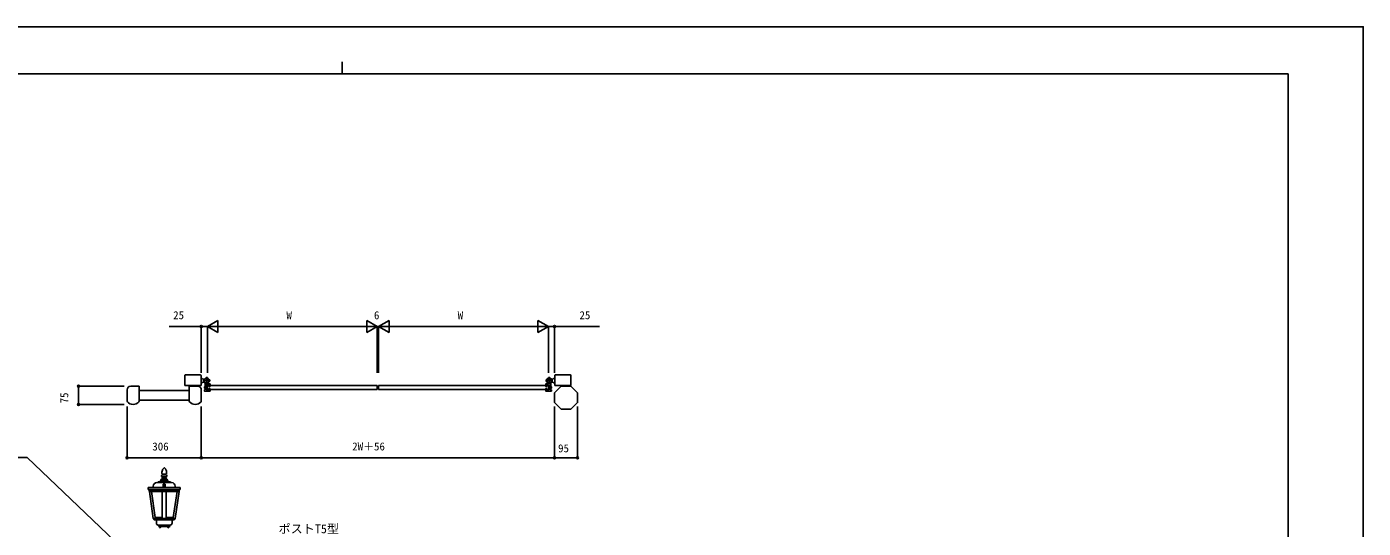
# Model space of a CAD drawing. Units: millimetres, scale not verified. Extents: x -4205 to 4205, y -2970 to 2970.
# Drawn here: x -1305 to 4205, y 901 to 2970 of the extents above; entities that cross this region are included whole.
import ezdxf
from ezdxf.enums import TextEntityAlignment as Align

# ---------------------------------------------------------------- set-up
doc = ezdxf.new("R2010")
doc.units = ezdxf.units.MM
doc.header["$LTSCALE"] = 20
for name, color, linetype in [('0-2_YKK_A1', 4, 'Continuous'), ('0-3_YKK_D', 6, 'Continuous'), ('0-4_YKK_ZWAK', 7, 'Continuous')]:
    doc.layers.add(name, color=color, linetype=linetype)
doc.styles.add('ＭＳ ゴシック', font='')
doc.styles.get('ＭＳ ゴシック').set_extended_font_data('MS Gothic')

msp = doc.modelspace()

# ---------------------------------------------------------------- linework, layer by layer
at = {"layer": '0-2_YKK_A1'}
for p, q in [((-652.94, 1531.41), (-652.94, 1489.91)), ((-652.94, 1489.91), (-585.94, 1489.91)), ((-650.94, 1533.41), (-587.94, 1533.41)), ((-585.94, 1522.41), (-585.94, 1531.41)), ((-585.94, 1522.41), (-585.94, 1489.91)), ((-580.94, 1501.41), (-585.94, 1501.41)), ((-578.44, 1515.91), (-572.75, 1515.91)), ((-547.44, 1509.91), (-578.44, 1509.91)), ((-572.75, 1503.91), (-576.4, 1503.91)), ((-569.44, 1498.09), (-569.44, 1481.87)), ((-562.94, 1525.41), (-562.94, 1494.41)), ((-562.44, 1471.71), (-562.44, 1491.11)), ((-562.14, 1491.41), (-553.74, 1491.41)), ((-553.92, 1489.91), (-559.94, 1489.91)), ((-559.94, 1472.91), (-559.94, 1489.91)), ((-549.44, 1496.41), (-555.87, 1496.41)), ((-553.92, 1489.91), (-553.44, 1489.91)), ((-553.44, 1486.91), (-553.44, 1491.11)), ((-548.44, 1495.41), (-548.44, 1486.91)), ((-548.44, 1489.91), (140.06, 1489.91)), ((-500.74, 1489.91), (-505.92, 1489.91)), ((121.32, 1489.91), (112.34, 1489.91)), ((136.31, 1489.91), (137.06, 1489.91)), ((140.06, 1472.91), (140.06, 1489.91)), ((146.06, 1472.91), (146.06, 1489.91)), ((834.57, 1489.91), (146.06, 1489.91)), ((149.82, 1489.91), (149.06, 1489.91)), ((164.81, 1489.91), (173.79, 1489.91)), ((786.87, 1489.91), (792.05, 1489.91)), ((864.57, 1509.91), (833.57, 1509.91)), ((834.57, 1495.41), (834.57, 1486.91)), ((835.57, 1496.41), (842, 1496.41)), ((839.57, 1486.91), (839.57, 1491.11)), ((840.05, 1489.91), (839.57, 1489.91)), ((848.27, 1491.41), (839.87, 1491.41)), ((840.05, 1489.91), (846.07, 1489.91)), ((846.07, 1472.91), (846.07, 1489.91)), ((848.57, 1471.71), (848.57, 1491.11)), ((849.07, 1525.41), (849.07, 1494.41)), ((855.57, 1498.09), (855.57, 1481.87)), ((864.42, 1515.91), (858.73, 1515.91)), ((858.88, 1503.91), (862.53, 1503.91)), ((866.92, 1501.41), (871.92, 1501.41)), ((871.92, 1522.41), (871.92, 1531.41)), ((871.92, 1522.41), (871.92, 1489.91)), ((936.92, 1533.41), (873.92, 1533.41)), ((936.92, 1489.91), (873.92, 1489.91)), ((938.92, 1531.41), (938.92, 1489.91)), ((-891.14, 1471.91), (-891.14, 1426.3)), ((-842.14, 1486.91), (-876.14, 1486.91)), ((-841.14, 1426.3), (-841.14, 1485.91)), ((-840.54, 1469.41), (-840.54, 1429.41)), ((-840.54, 1469.41), (-635.54, 1469.41)), ((-635.54, 1429.41), (-635.54, 1469.41)), ((-634.94, 1485.91), (-634.94, 1426.3)), ((-599.94, 1486.91), (-633.94, 1486.91)), ((-584.94, 1471.91), (-584.94, 1426.3)), ((-559.53, 1481.41), (-573.71, 1481.41)), ((-572.44, 1467.41), (-572.44, 1471.11)), ((-570.94, 1485.41), (-572.14, 1484.21)), ((-572.14, 1484.21), (-572.14, 1478.61)), ((-570.94, 1477.41), (-572.14, 1478.61)), ((-569.74, 1471.41), (-572.14, 1471.41)), ((-571.62, 1484.73), (-569.44, 1484.73)), ((-571.62, 1478.09), (-569.44, 1478.09)), ((-549.44, 1466.41), (-571.44, 1466.41)), ((-570.94, 1477.41), (-570.94, 1485.41)), ((-569.44, 1485.41), (-570.94, 1485.41)), ((-570.94, 1477.41), (-569.44, 1477.41)), ((-569.44, 1480.96), (-569.44, 1471.71)), ((-561.34, 1485.41), (-562.44, 1485.41)), ((-562.44, 1484.73), (-560.66, 1484.73)), ((-562.44, 1478.09), (-560.66, 1478.09)), ((-562.44, 1477.41), (-561.34, 1477.41)), ((-562.14, 1471.41), (-553.74, 1471.41)), ((-561.34, 1477.41), (-560.14, 1478.61)), ((-559.94, 1472.92), (-553.74, 1472.92)), ((-553.74, 1472.91), (-553.44, 1472.91)), ((-553.44, 1475.91), (-553.44, 1471.71)), ((-552.44, 1485.91), (-549.44, 1485.91)), ((-552.44, 1476.91), (-549.44, 1476.91)), ((-548.44, 1475.91), (-548.44, 1467.41)), ((-548.44, 1472.91), (140.06, 1472.91)), ((-505.92, 1472.92), (-500.74, 1472.92)), ((113.5, 1472.91), (121.32, 1472.91)), ((136.31, 1472.91), (137.06, 1472.91)), ((834.57, 1472.91), (146.06, 1472.91)), ((149.82, 1472.91), (149.06, 1472.91)), ((172.63, 1472.91), (164.81, 1472.91)), ((792.05, 1472.92), (786.87, 1472.92)), ((834.57, 1475.91), (834.57, 1467.41)), ((838.57, 1485.91), (835.57, 1485.91)), ((838.57, 1476.91), (835.57, 1476.91)), ((835.57, 1466.41), (857.57, 1466.41)), ((839.57, 1475.91), (839.57, 1471.71)), ((839.87, 1472.91), (839.57, 1472.91)), ((846.07, 1472.92), (839.87, 1472.92)), ((848.27, 1471.41), (839.87, 1471.41)), ((845.66, 1481.41), (859.84, 1481.41)), ((847.47, 1477.41), (846.27, 1478.61)), ((848.57, 1484.73), (846.79, 1484.73)), ((848.57, 1478.09), (846.79, 1478.09)), ((847.47, 1485.41), (848.57, 1485.41)), ((848.57, 1477.41), (847.47, 1477.41)), ((855.57, 1485.41), (857.07, 1485.41)), ((857.75, 1484.73), (855.57, 1484.73)), ((855.57, 1480.96), (855.57, 1471.71)), ((857.75, 1478.09), (855.57, 1478.09)), ((857.07, 1477.41), (855.57, 1477.41)), ((855.87, 1471.41), (858.27, 1471.41)), ((857.07, 1477.41), (857.07, 1485.41)), ((857.07, 1485.41), (858.27, 1484.21)), ((857.07, 1477.41), (858.27, 1478.61)), ((858.27, 1484.21), (858.27, 1478.61)), ((858.57, 1467.41), (858.57, 1471.11)), ((871.07, 1458.68), (871.07, 1420.15)), ((898.6, 1486.62), (871.36, 1459.38)), ((899.31, 1486.91), (937.83, 1486.91)), ((965.78, 1459.38), (938.54, 1486.62)), ((966.07, 1420.15), (966.07, 1458.68)), ((-635.54, 1429.41), (-840.54, 1429.41)), ((871.36, 1419.45), (898.6, 1392.21)), ((899.31, 1391.91), (937.83, 1391.91)), ((938.54, 1392.21), (965.78, 1419.45)), ((-750.44, 1102.82), (-751.69, 1099.32)), ((-725.44, 1102.82), (-750.44, 1102.82)), ((-749.19, 1102.82), (-749.19, 1104.32)), ((-726.69, 1104.32), (-749.19, 1104.32)), ((-747.94, 1128.86), (-747.94, 1129.9)), ((-747.83, 1132.04), (-747.84, 1131.89)), ((-747.71, 1127.66), (-747.8, 1127.95)), ((-746.44, 1112.55), (-746.44, 1110.32)), ((-729.44, 1112.55), (-746.44, 1112.55)), ((-729.44, 1110.32), (-746.44, 1110.32)), ((-745.15, 1141.55), (-745.67, 1140.31)), ((-745.47, 1124.87), (-745.59, 1124.94)), ((-744.44, 1108.82), (-744.44, 1105.82)), ((-743.83, 1124.21), (-744.03, 1124.26)), ((-743.53, 1144.66), (-743.98, 1143.9)), ((-731.94, 1121.82), (-743.94, 1121.82)), ((-743.69, 1122.32), (-743.69, 1123.79)), ((-743, 1124.12), (-743.23, 1124.13)), ((-732.89, 1124.12), (-743, 1124.12)), ((-742.6, 1145.98), (-741.27, 1147.59)), ((-737.94, 1150.82), (-738.81, 1150.09)), ((-737.94, 1150.82), (-738.81, 1150.09)), ((-737.94, 1150.82), (-737.07, 1150.09)), ((-737.94, 1150.82), (-737.08, 1150.09)), ((-733.28, 1145.98), (-734.62, 1147.59)), ((-732.89, 1124.12), (-732.65, 1124.13)), ((-732.36, 1144.66), (-731.91, 1143.9)), ((-732.19, 1122.32), (-732.19, 1123.79)), ((-732.06, 1124.21), (-731.86, 1124.26)), ((-731.44, 1108.82), (-731.44, 1105.82)), ((-730.74, 1141.55), (-730.22, 1140.31)), ((-730.42, 1124.87), (-730.3, 1124.94)), ((-729.44, 1112.55), (-729.44, 1110.32)), ((-728.18, 1127.66), (-728.09, 1127.95)), ((-728.06, 1132.04), (-728.04, 1131.89)), ((-727.94, 1128.86), (-727.94, 1129.9)), ((-726.69, 1102.82), (-726.69, 1104.32)), ((-725.44, 1102.82), (-724.19, 1099.32)), ((-803.94, 1068.82), (-783.44, 1069.32)), ((-803.94, 1061.32), (-803.94, 1068.82)), ((-671.94, 1061.32), (-803.94, 1061.32)), ((-674.06, 1068.82), (-801.83, 1068.82)), ((-800.19, 1053.87), (-800.94, 1061.32)), ((-799.16, 1052.87), (-800.19, 1053.87)), ((-675.69, 1053.87), (-800.19, 1053.87)), ((-783.19, 941.37), (-799.16, 1052.87)), ((-676.73, 1052.87), (-799.16, 1052.87)), ((-790.78, 1052.87), (-775.38, 945.36)), ((-783.44, 1069.32), (-783.44, 1074.32)), ((-707.44, 1089.32), (-768.44, 1089.32)), ((-763.44, 1092.32), (-763.44, 1089.32)), ((-712.44, 1092.32), (-763.44, 1092.32)), ((-752.94, 1098.32), (-752.94, 1096.32)), ((-722.94, 1098.32), (-752.94, 1098.32)), ((-751.95, 1099.34), (-751.95, 1098.34)), ((-723.94, 1099.34), (-751.95, 1099.34)), ((-741.99, 1070.82), (-737.94, 1070.82)), ((-741.94, 1070.82), (-741.94, 1082.12)), ((-737.94, 1082.12), (-741.94, 1082.12)), ((-741.94, 1070.82), (-737.94, 1070.82)), ((-741.94, 1070.82), (-737.94, 1070.82)), ((-741.94, 1068.82), (-741.94, 1070.82)), ((-741.24, 1082.82), (-738.44, 1082.82)), ((-740.94, 1082.12), (-740.94, 1070.82)), ((-739.94, 1082.12), (-739.94, 1070.82)), ((-739.43, 1060.82), (-739.93, 1061.32)), ((-736.46, 1060.82), (-739.43, 1060.82)), ((-738.94, 1082.12), (-738.94, 1070.82)), ((-738.44, 1082.12), (-738.44, 1082.82)), ((-737.94, 1082.12), (-737.94, 1070.82)), ((-737.94, 1082.12), (-737.94, 1070.82)), ((-737.94, 1082.12), (-733.94, 1082.12)), ((-733.94, 1070.82), (-737.94, 1070.82)), ((-733.9, 1070.82), (-737.94, 1070.82)), ((-733.94, 1070.82), (-737.94, 1070.82)), ((-734.64, 1082.82), (-737.44, 1082.82)), ((-737.44, 1082.12), (-737.44, 1082.82)), ((-736.94, 1082.12), (-736.94, 1070.82)), ((-736.46, 1060.82), (-735.96, 1061.32)), ((-735.94, 1082.12), (-735.94, 1070.82)), ((-734.94, 1082.12), (-734.94, 1070.82)), ((-733.94, 1070.82), (-733.94, 1082.12)), ((-733.94, 1068.82), (-733.94, 1070.82)), ((-729.28, 1052.87), (-729.28, 945.36)), ((-723.94, 1099.34), (-723.94, 1098.34)), ((-722.94, 1098.32), (-722.94, 1096.32)), ((-712.44, 1092.32), (-712.44, 1089.32)), ((-685.11, 1052.87), (-700.51, 945.36)), ((-692.69, 941.37), (-676.73, 1052.87)), ((-692.44, 1069.32), (-692.44, 1074.32)), ((-671.94, 1068.82), (-692.44, 1069.32)), ((-676.73, 1052.87), (-675.69, 1053.87)), ((-675.69, 1053.87), (-674.95, 1061.32)), ((-671.94, 1061.32), (-671.94, 1068.82)), ((-692.69, 941.37), (-783.19, 941.37)), ((-778.94, 936.37), (-782.44, 941.37)), ((-729.28, 945.36), (-700.51, 945.36)), ((-696.94, 936.37), (-693.44, 941.37)), ((-696.94, 936.37), (-778.94, 936.37)), ((-770.44, 921.87), (-770.44, 936.37)), ((-713.44, 913.87), (-762.44, 913.87)), ((-760.44, 913.87), (-760.44, 908.78)), ((-715.44, 908.87), (-760.44, 908.87)), ((-715.44, 913.87), (-715.44, 908.78)), ((-705.44, 921.87), (-705.44, 936.37))]:
    msp.add_line(p, q, dxfattribs=at)
for points in [[(-578.44, 1515.91), (-580.94, 1518.41), (-585.94, 1518.41)], [(-580.94, 1501.41), (-578.44, 1503.91), (-572.75, 1503.91)], [(866.92, 1501.41), (864.42, 1503.91), (858.88, 1503.91)], [(864.42, 1515.91), (866.92, 1518.41), (871.92, 1518.41)], [(938.92, 1489.91), (937.42, 1489.91), (871.92, 1489.91)], [(-561.34, 1477.41), (-561.34, 1485.41), (-560.14, 1484.21), (-560.14, 1478.61)], [(847.47, 1477.41), (847.47, 1485.41), (846.27, 1484.21), (846.27, 1478.61)], [(-746.6, 1052.87), (-746.6, 945.36), (-775.38, 945.36)]]:
    msp.add_lwpolyline(points, dxfattribs=at)
for centre, radius in [((-562.94, 1509.91), 11.5), ((-562.94, 1509.91), 9.5), ((849.07, 1509.91), 11.5), ((849.07, 1509.91), 9.5)]:
    msp.add_circle(centre, radius, dxfattribs=at)
for centre, radius, start, end in [((-650.94, 1531.41), 2, 90, 180), ((-587.94, 1531.41), 2, 0, 90), ((-574.44, 1498.09), 5, 0, 45.80035), ((-562.14, 1491.11), 0.3, 90, 180), ((-555.87, 1498.41), 2, 121.58351, 270), ((-553.74, 1491.11), 0.3, 0, 90), ((-549.44, 1495.41), 1, 0, 90), ((835.57, 1495.41), 1, 90, 180), ((839.87, 1491.11), 0.3, 90, 180), ((842, 1498.41), 2, 270, 58.41649), ((848.27, 1491.11), 0.3, 0, 90), ((860.57, 1498.09), 5, 134.19965, 180), ((873.92, 1531.41), 2, 90, 180), ((936.92, 1531.41), 2, 0, 90), ((-876.14, 1471.91), 15, 90.00001, 179.99999), ((-842.14, 1485.91), 1, 0.00001, 89.99999), ((-633.94, 1485.91), 1, 90.00001, 179.99999), ((-599.94, 1471.91), 15, 0.00001, 89.99999), ((-572.14, 1471.11), 0.3, 90, 180), ((-571.44, 1467.41), 1, 180, 270), ((-569.74, 1471.71), 0.3, 270, 0), ((-569.24, 1481.87), 0.2, 180, 246.42182), ((-569.24, 1480.96), 0.2, 113.57818, 180), ((-569.44, 1481.41), 0.3, 293.57818, 66.42182), ((-562.14, 1471.71), 0.3, 180, 270), ((-553.74, 1471.71), 0.3, 270, 0), ((-552.44, 1486.91), 1, 180, 270), ((-552.44, 1475.91), 1, 90, 180), ((-549.44, 1486.91), 1, 270, 0), ((-549.44, 1475.91), 1, 0, 90), ((-549.44, 1467.41), 1, 270, 0), ((835.57, 1486.91), 1, 180, 270), ((835.57, 1475.91), 1, 90, 180), ((835.57, 1467.41), 1, 180, 270), ((838.57, 1486.91), 1, 270, 0), ((838.57, 1475.91), 1, 0, 90), ((839.87, 1471.71), 0.3, 180, 270), ((848.27, 1471.71), 0.3, 270, 0), ((855.57, 1481.41), 0.3, 113.57818, 246.42182), ((855.37, 1481.87), 0.2, 293.57818, 0), ((855.37, 1480.96), 0.2, 0, 66.42182), ((855.87, 1471.71), 0.3, 180, 270), ((857.57, 1467.41), 1, 270, 0), ((858.27, 1471.11), 0.3, 0, 90), ((872.07, 1458.68), 1, 135.00003, 180.00002), ((899.31, 1485.91), 1, 90.00001, 135), ((937.83, 1485.91), 1, 44.99996, 89.99995), ((965.07, 1458.68), 1, 359.99998, 44.99997), ((-886.14, 1426.3), 5, 180, 219.71514), ((-866.14, 1442.91), 31, 219.71513, 320.28487), ((-846.14, 1426.3), 5, 320.28486, 0), ((-629.94, 1426.3), 5, 180, 219.71514), ((-609.94, 1442.91), 31, 219.71513, 320.28487), ((-589.94, 1426.3), 5, 320.28486, 0), ((872.07, 1420.15), 1, 179.99998, 224.99997), ((899.31, 1392.91), 1, 225, 269.99999), ((937.83, 1392.91), 1, 270.00001, 315), ((965.07, 1420.15), 1, 315.00003, 0.00002), ((-743.94, 1116.82), 5, 90, 240), ((-727.94, 1129.9), 20, 173.85337, 180), ((-744.94, 1128.86), 3, 180, 197.81889), ((-718.02, 1128.68), 30, 157.19546, 173.85337), ((-742.95, 1129.19), 5, 197.81889, 238.13402), ((-745.94, 1108.82), 1.5, 0, 90), ((-745.94, 1105.82), 1.5, 270, 0), ((-742.83, 1129.11), 5, 238.13402, 256.10881), ((-726.71, 1133.8), 20, 149.66584, 157.19546), ((-744.19, 1122.32), 0.5, 270, 0), ((-744.19, 1123.79), 0.5, 0, 76.10881), ((-743.11, 1127.12), 3, 256.10881, 267.66269), ((-734.9, 1139.61), 10, 140.3965, 149.66584), ((-725.86, 1134.84), 20, 130.35166, 140.3965), ((-750.03, 1134.84), 20, 39.6035, 49.64834), ((-740.99, 1139.61), 10, 30.33416, 39.6035), ((-732.78, 1127.12), 3, 272.33731, 283.89119), ((-731.69, 1123.79), 0.5, 103.89119, 180), ((-731.69, 1122.32), 0.5, 180, 270), ((-731.94, 1116.82), 5, 300, 90), ((-749.17, 1133.8), 20, 22.80454, 30.33416), ((-733.06, 1129.11), 5, 283.89119, 301.86598), ((-729.94, 1108.82), 1.5, 90, 180), ((-729.94, 1105.82), 1.5, 180, 270), ((-732.94, 1129.19), 5, 301.86598, 342.18111), ((-757.87, 1128.68), 30, 6.14663, 22.80454), ((-730.94, 1128.86), 3, 342.18111, 0), ((-747.94, 1129.9), 20, 0, 6.14663), ((-768.44, 1074.32), 15, 90, 180), ((-756.94, 1096.32), 4, 270, 0), ((-741.24, 1082.12), 0.7, 90, 180), ((-734.64, 1082.12), 0.7, 0, 90), ((-718.94, 1096.32), 4, 180, 270), ((-707.44, 1074.32), 15, 0, 90), ((-762.44, 921.87), 8, 180, 270), ((-762.44, 900), 9, 5.57607, 77.17295), ((-713.44, 900), 9, 102.82705, 174.42393), ((-713.44, 921.87), 8, 270, 0)]:
    msp.add_arc(centre, radius, start, end, dxfattribs=at)
at = {"layer": '0-3_YKK_D'}
for p, q in [((-584.94, 1733.41), (-717.75, 1733.41)), ((-584.94, 1542.51), (-584.94, 1734.41)), ((-559.94, 1733.41), (-584.94, 1733.41)), ((-559.94, 1733.41), (-516.64, 1758.41)), ((-559.94, 1542.51), (-559.94, 1734.41)), ((-559.94, 1542.51), (-559.94, 1734.41)), ((-559.94, 1733.41), (-542.94, 1733.41)), ((-559.94, 1733.41), (-516.64, 1708.41)), ((-559.94, 1733.41), (-473.34, 1733.41)), ((-516.64, 1708.41), (-516.64, 1758.41)), ((90.06, 1733.41), (-509.94, 1733.41)), ((140.06, 1733.41), (53.46, 1733.41)), ((140.06, 1733.41), (96.76, 1758.41)), ((96.76, 1758.41), (96.76, 1708.41)), ((140.06, 1733.41), (96.76, 1708.41)), ((140.06, 1733.41), (123.06, 1733.41)), ((140.06, 1542.32), (140.06, 1734.41)), ((140.06, 1579.27), (140.06, 1734.41)), ((146.06, 1733.41), (140.06, 1733.41)), ((146.06, 1733.41), (189.37, 1758.41)), ((146.06, 1542.31), (146.06, 1734.41)), ((146.06, 1579.27), (146.06, 1734.41)), ((146.06, 1733.41), (163.06, 1733.41)), ((146.06, 1733.41), (189.37, 1708.41)), ((146.06, 1733.41), (232.67, 1733.41)), ((189.37, 1708.41), (189.37, 1758.41)), ((796.07, 1733.41), (196.06, 1733.41)), ((846.07, 1733.41), (759.47, 1733.41)), ((846.07, 1733.41), (802.77, 1758.41)), ((802.77, 1758.41), (802.77, 1708.41)), ((846.07, 1733.41), (802.77, 1708.41)), ((846.07, 1733.41), (829.07, 1733.41)), ((846.07, 1542.6), (846.07, 1734.41)), ((846.07, 1579.27), (846.07, 1734.41)), ((846.07, 1733.41), (871.07, 1733.41)), ((871.07, 1542.51), (871.07, 1734.41)), ((871.07, 1733.41), (1056.01, 1733.41)), ((-903.13, 1486.91), (-1092.14, 1486.91)), ((-1091.14, 1486.91), (-1091.14, 1411.91)), ((-903.32, 1411.91), (-1092.14, 1411.91)), ((-891.14, 1402.81), (-891.14, 1190.91)), ((-584.94, 1402.81), (-584.94, 1190.91)), ((-584.94, 1402.81), (-584.94, 1190.91)), ((871.07, 1402.81), (871.07, 1190.91)), ((871.07, 1402.81), (871.07, 1190.91)), ((966.07, 1402.81), (966.07, 1190.91)), ((-584.94, 1191.91), (-891.14, 1191.91)), ((871.07, 1191.91), (-584.94, 1191.91)), ((871.07, 1191.91), (966.07, 1191.91))]:
    msp.add_line(p, q, dxfattribs=at)
msp.add_lwpolyline([(-791.94, 704.17), (-1303.25, 1192.25), (-1676.5, 1192.25)], dxfattribs=at)
for centre in [(-584.94, 1733.41), (871.07, 1733.41), (-1091.14, 1486.91), (-1091.14, 1411.91), (-891.14, 1191.91), (-584.94, 1191.91), (-584.94, 1191.91), (871.07, 1191.91), (871.07, 1191.91), (966.07, 1191.91)]:
    msp.add_circle(centre, 4.25, dxfattribs=at)
at = {"layer": '0-4_YKK_ZWAK'}
for p, q in [((-4.98, 2825), (-4.98, 2775)), ((3895.02, 2775), (-3904.98, 2775)), ((3895.02, 2775), (3895.02, -2525))]:
    msp.add_line(p, q, dxfattribs=at)
msp.add_lwpolyline([(-4205, -2970), (4205, -2970), (4205, 2970), (-4205, 2970)], close=True, dxfattribs=at)

# ---------------------------------------------------------------- texts
at = {"layer": '0-3_YKK_D', "style": 'ＭＳ ゴシック'}
for s, height, p in [('25', 32.99, (-701.07, 1753.41)), ('W', 32.99, (-234.23, 1753.41)), ('6', 32.99, (126.7, 1753.41)), ('W', 32.99, (471.78, 1753.41)), ('25', 32.99, (973.88, 1753.41)), ('306', 32.99, (-787, 1211.91)), ('2W＋56', 32.99, (37.08, 1212.17)), ('95', 32.99, (885.71, 1204.41)), ('ポストT5型', 36.66, (-267.04, 869.41))]:
    msp.add_text(s, height=height, dxfattribs=at).set_placement(p, align=Align.BOTTOM_LEFT)
msp.add_text('75', height=32.99, rotation=90, dxfattribs=at).set_placement((-1123.64, 1416.18), align=Align.BOTTOM_LEFT)

doc.saveas('drawing.dxf')
